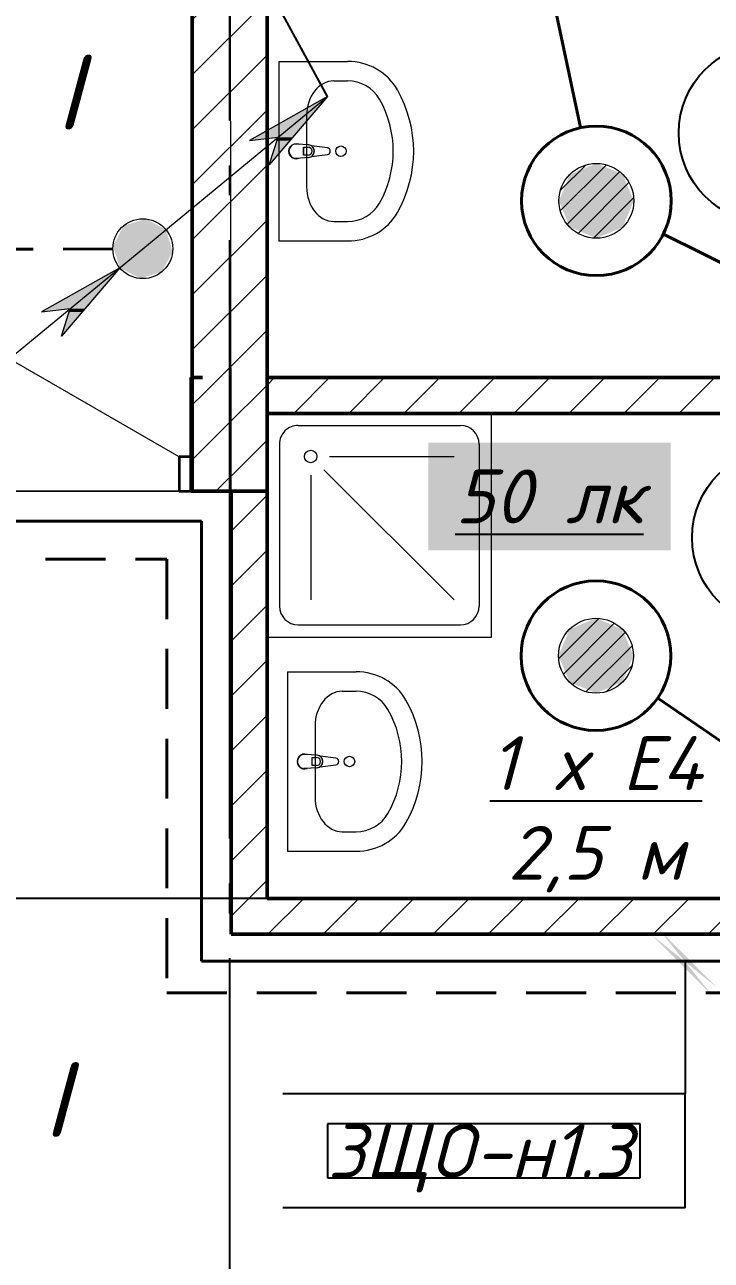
# Model space of a CAD drawing. Header units: millimetres. Extents: x 0 to 1286, y 0 to 420.
# Drawn here: x 151.34 to 174.28, y 297.49 to 338.79 of the extents above; entities that cross this region are included whole.
import ezdxf

# ---------------------------------------------------------------- set-up
doc = ezdxf.new("R2010")
doc.units = ezdxf.units.MM
doc.linetypes.add('JIS_02_2.0', pattern=[3, 2, -1])
doc.linetypes.add('ГОСТ 2.303 5', pattern=[24, 20, -1.5, 1, -1.5])
for name, color, linetype in [('Viewport1ForCustomObjects_0', 7, 'Continuous'), ('Viewport2ForCustomObjects_0', 7, 'Continuous'), ('Номер помещения', 7, 'Continuous'), ('СПКБ-0000-000-АР#003$0$Двери ArchiCAD', 7, 'Continuous'), ('СПКБ-0000-000-АР#003$0$Перекрытие', 7, 'Continuous'), ('СПКБ-0000-000-АР#003$0$Перекрытие новые', 7, 'Continuous'), ('СПКБ-0000-000-АР#003$0$Стены', 7, 'Continuous'), ('Строительные оси', 7, 'Continuous'), ('ЭО_АВАРИЙНОЕ ОСВЕЩЕНИЕ', 7, 'Continuous'), ('ЭО_РАБОЧЕЕ ОСВЕЩЕНИЕ', 7, 'Continuous')]:
    doc.layers.add(name, color=color, linetype=linetype)
for name, color, linetype, lineweight, true_color in [('СПКБ-0000-000-АР#003$0$Двери ArchiCAD_Ном._пера__23', 7, 'Continuous', 35, 0xff6600), ('СПКБ-0000-000-АР#003$0$Двери ArchiCAD_Ном._пера__3', 7, 'Continuous', 18, 0xff6600), ('СПКБ-0000-000-АР#003$0$Двери ArchiCAD_Ном._пера__58', 7, 'Continuous', 50, 0xdf0000), ('СПКБ-0000-000-АР#003$0$Стены_Ном._пера__58', 7, 'Continuous', 50, 0xdf0000)]:
    doc.layers.add(name, color=color, linetype=linetype, lineweight=lineweight, true_color=true_color)
for name, color, linetype, lineweight in [('СПКБ-0000-000-АР#003$0$Перекрытие новые_Ном._пера__20', 1, 'Continuous', 20), ('СПКБ-0000-000-АР#003$0$Перекрытие_Ном._пера__1', 7, 'Continuous', 13), ('СПКБ-0000-000-АР#003$0$Сантехника_Ном._пера__6', 5, 'Continuous', 9), ('СПКБ-0000-000-АР#003$0$Стены_Ном._пера__20', 1, 'Continuous', 20)]:
    doc.layers.add(name, color=color, linetype=linetype, lineweight=lineweight)
doc.styles.add('1.8', font='isocpeui.ttf', dxfattribs={"height": 1.8})
doc.styles.add('2.5', font='isocpeui.ttf')
doc.styles.add('CustomTextStyle86', font='isocpeui.ttf', dxfattribs={"width": 0.987755, "height": 1.8})
pattern_1 = [(45, (0, 0), (-91.9239, 91.9239), [])]

# ---------------------------------------------------------------- blocks, each defined once
blk = doc.blocks.new('*E601')
at = {"layer": 'Номер помещения', "color": 6, "linetype": 'Continuous'}
for centre in [(-161.566, 214.439), (-161.122, 200.915)]:
    blk.add_circle(centre, 3, dxfattribs=at)
at = {"layer": 'Строительные оси', "color": 3, "linetype": 'ГОСТ 2.303 5', "lineweight": 25}
for p, q in [((-179.569, 258.857), (-179.569, -45.143)), ((280.431, 188.857), (-283.569, 188.857))]:
    blk.add_line(p, q, dxfattribs=at)
at = {"layer": 'ЭО_АВАРИЙНОЕ ОСВЕЩЕНИЕ', "color": 7, "lineweight": 0}
for p, q in [((-182.467, 210.571), (-176.294, 215.66)), ((-176.294, 215.66), (-178.905, 214.183)), ((-176.294, 215.66), (-178.242, 213.379)), ((-178.905, 214.183), (-177.948, 214.297)), ((-178.242, 213.379), (-177.948, 214.297)), ((-188.639, 205.482), (-182.467, 210.571)), ((-183.238, 209.935), (-185.849, 208.457)), ((-183.238, 209.935), (-185.186, 207.653)), ((-185.849, 208.457), (-184.892, 208.571)), ((-185.186, 207.653), (-184.892, 208.571))]:
    blk.add_line(p, q, dxfattribs=at)
at = {"layer": 'ЭО_АВАРИЙНОЕ ОСВЕЩЕНИЕ', "color": 1, "linetype": 'JIS_02_2.0', "lineweight": 40}
for p, q in [((-188.128, 210.549), (-183.467, 210.567)), ((-194.712, 200.194), (-181.664, 200.194)), ((-181.664, 200.194), (-181.664, 185.695)), ((-181.664, 185.695), (-141.007, 185.695))]:
    blk.add_line(p, q, dxfattribs=at)
at = {"layer": 'ЭО_АВАРИЙНОЕ ОСВЕЩЕНИЕ', "color": 7, "lineweight": 0}
blk.add_circle((-182.467, 210.571), 1, dxfattribs=at)
at = {"layer": 'ЭО_АВАРИЙНОЕ ОСВЕЩЕНИЕ', "color": 1, "lineweight": 0}
for points in [[(-176.294, 215.66), (-178.704, 214.297), (-177.948, 214.297)], [(-176.294, 215.66), (-177.948, 214.297), (-177.459, 214.297)], [(-178.704, 214.297), (-177.948, 214.297), (-178.905, 214.183)], [(-177.985, 214.183), (-177.556, 214.183), (-178.242, 213.379)], [(-177.948, 214.297), (-177.985, 214.183), (-177.556, 214.183)], [(-177.948, 214.297), (-177.459, 214.297), (-177.556, 214.183)], [(-183.238, 209.935), (-185.648, 208.571), (-184.892, 208.571)], [(-183.238, 209.935), (-184.892, 208.571), (-184.403, 208.571)], [(-185.648, 208.571), (-184.892, 208.571), (-185.849, 208.457)], [(-184.892, 208.571), (-184.929, 208.457), (-184.5, 208.457)], [(-184.892, 208.571), (-184.403, 208.571), (-184.5, 208.457)], [(-184.929, 208.457), (-184.5, 208.457), (-185.186, 207.653)]]:
    blk.add_solid(points, dxfattribs=at)
at = {"layer": 'ЭО_АВАРИЙНОЕ ОСВЕЩЕНИЕ', "color": 1, "lineweight": 40}
for points in [[(-182.371, 211.567), (-183.103, 211.343), (-181.95, 211.343)], [(-183.175, 211.207), (-183.462, 210.667), (-181.53, 210.667)], [(-183.103, 211.343), (-183.175, 211.207), (-181.695, 211.207)], [(-183.175, 211.207), (-181.695, 211.207), (-181.53, 210.667)], [(-183.103, 211.343), (-181.95, 211.343), (-181.695, 211.207)], [(-183.462, 210.667), (-183.404, 210.475), (-181.471, 210.475)], [(-183.462, 210.667), (-181.53, 210.667), (-181.471, 210.475)], [(-183.404, 210.475), (-183.238, 209.935), (-181.759, 209.935)], [(-183.404, 210.475), (-181.471, 210.475), (-181.759, 209.935)], [(-183.238, 209.935), (-182.984, 209.8), (-181.831, 209.8)], [(-183.238, 209.935), (-181.759, 209.935), (-181.831, 209.8)], [(-182.984, 209.8), (-181.831, 209.8), (-182.563, 209.576)]]:
    blk.add_solid(points, dxfattribs=at)
at = {"layer": 'ЭО_РАБОЧЕЕ ОСВЕЩЕНИЕ', "color": 5, "lineweight": 40}
for p, q in [((-167.843, 214.616), (-169.92, 224.316)), ((-156.889, 206.995), (-165.08, 211.06)), ((-197.589, 201.467), (-180.505, 201.466)), ((-180.505, 201.466), (-180.505, 186.764)), ((-157.003, 189.873), (-165.27, 195.553)), ((-180.505, 186.764), (-154.132, 186.764))]:
    blk.add_line(p, q, dxfattribs=at)
at = {"layer": 'ЭО_РАБОЧЕЕ ОСВЕЩЕНИЕ', "color": 5, "lineweight": 0}
for p, q in [((-166.984, 213.375), (-168.524, 211.836)), ((-167.659, 213.374), (-168.522, 212.511)), ((-166.539, 213.147), (-168.296, 211.391)), ((-166.229, 212.783), (-167.931, 211.081)), ((-166.073, 212.266), (-167.414, 210.925)), ((-168.577, 196.873), (-167.236, 198.215)), ((-168.421, 196.356), (-166.719, 198.058)), ((-168.111, 195.992), (-166.355, 197.749)), ((-167.666, 195.764), (-166.127, 197.303)), ((-166.991, 195.766), (-166.128, 196.628))]:
    blk.add_line(p, q, dxfattribs=at)
at = {"layer": 'ЭО_РАБОЧЕЕ ОСВЕЩЕНИЕ', "color": 5, "lineweight": 40}
for centre in [(-167.319, 212.171), (-167.331, 196.968)]:
    blk.add_circle(centre, 2.5, dxfattribs=at)
at = {"layer": 'ЭО_РАБОЧЕЕ ОСВЕЩЕНИЕ', "color": 7, "lineweight": 0}
for centre in [(-167.319, 212.171), (-167.331, 196.968)]:
    blk.add_circle(centre, 1.25, dxfattribs=at)
at = {"layer": 'ЭО_РАБОЧЕЕ ОСВЕЩЕНИЕ', "color": 5, "lineweight": 0}
for points in [[(-167.319, 213.421), (-168.203, 213.055), (-166.435, 213.055)], [(-168.203, 213.055), (-168.569, 212.171), (-166.069, 212.171)], [(-168.203, 213.055), (-166.435, 213.055), (-166.069, 212.171)], [(-168.569, 212.171), (-168.203, 211.287), (-166.435, 211.287)], [(-168.569, 212.171), (-166.069, 212.171), (-166.435, 211.287)], [(-168.203, 211.287), (-166.435, 211.287), (-167.319, 210.921)], [(-167.331, 198.218), (-168.215, 197.852), (-166.447, 197.852)], [(-168.215, 197.852), (-168.581, 196.968), (-166.081, 196.968)], [(-168.215, 197.852), (-166.447, 197.852), (-166.081, 196.968)], [(-168.581, 196.968), (-168.215, 196.085), (-166.447, 196.085)], [(-168.581, 196.968), (-166.081, 196.968), (-166.447, 196.085)], [(-168.215, 196.085), (-166.447, 196.085), (-167.331, 195.718)]]:
    blk.add_solid(points, dxfattribs=at)
blk = doc.blocks.new('СПКБ-0000-000-АР#003$0$Перекрытие_1', base_point=(-24406.7, -2530.3))
at = {"layer": 'СПКБ-0000-000-АР#003$0$Перекрытие_Ном._пера__1', "color": 7, "linetype": 'Continuous', "lineweight": 13, "flags": 128}
blk.add_lwpolyline([(-24406.7, -2530.3), (-24406.7, 18886.6), (-23563.9, 18885.7), (-23563.9, 17144.7), (-22883.9, 17144.7), (-20992.9, 17144.7), (-20022.9, 17144.7), (-20022.9, 20246.7), (-17951.9, 20246.7), (-17956.9, 23688.1), (-17956.9, 25286.1), (17852.7, 25286.1), (17852.7, -2530.3), (5843.1, -2530.3), (243.1, -2530.3)], close=True, dxfattribs=at)
blk = doc.blocks.new('СПКБ-0000-000-АР#003$0$Перекрытие_4', base_point=(-19646.9, 23517.3))
at = {"layer": 'СПКБ-0000-000-АР#003$0$Перекрытие новые_Ном._пера__20', "color": 1, "linetype": 'Continuous', "lineweight": 20, "flags": 128}
blk.add_lwpolyline([(-19646.9, 23517.3), (-18081.9, 23517.3), (-18081.9, 20246.7), (-19481.3, 20246.7), (-19481.3, 20627.7), (-19888.7, 20626.7), (-19888.7, 21976.7), (-19646.9, 21976.7), (-19646.9, 22076.6)], close=True, dxfattribs=at)
blk = doc.blocks.new('СПКБ-0000-000-АР#003$0$Двупольная Дверь 19')
at = {"layer": 'СПКБ-0000-000-АР#003$0$Двери ArchiCAD_Ном._пера__23', "color": 30, "linetype": 'Continuous', "lineweight": 35, "true_color": 0xff6600}
for p, q in [((-660, 0), (-700, 0)), ((-700, 0), (-700, -115)), ((-660, -115), (-660, 0)), ((700, 0), (660, 0)), ((660, 0), (660, -115)), ((700, -115), (700, 0)), ((-700, -115), (-660, -115)), ((660, -115), (700, -115))]:
    blk.add_line(p, q, dxfattribs=at)
at = {"layer": 'СПКБ-0000-000-АР#003$0$Двери ArchiCAD_Ном._пера__3', "color": 30, "linetype": 'Continuous', "lineweight": 18, "true_color": 0xff6600}
for p, q in [((-660, 0), (-88.4, 330)), ((660, 0), (88.4, 330))]:
    blk.add_line(p, q, dxfattribs=at)
for centre, start, end in [((-660, 0), 0, 30), ((660, 0), 150, 180)]:
    blk.add_arc(centre, 660, start, end, dxfattribs=at)
at = {"layer": 'СПКБ-0000-000-АР#003$0$Двери ArchiCAD_Ном._пера__58', "color": 12, "linetype": 'Continuous', "lineweight": 50, "true_color": 0xdf0000}
for p, q in [((-700, 265), (-737, 265)), ((-700, 0), (-700, 265)), ((700, 0), (700, 265)), ((700, 265), (737, 265)), ((-700, -115), (-700, 0)), ((700, -115), (700, 0)), ((-700, -115), (-737, -115)), ((700, -115), (737, -115))]:
    blk.add_line(p, q, dxfattribs=at)
blk = doc.blocks.new('СПКБ-0000-000-АР#003$0$Стена_8', base_point=(-23619.9, 20626.7))
at = {"layer": 'СПКБ-0000-000-АР#003$0$Стены_Ном._пера__58', "color": 12, "linetype": 'Continuous', "lineweight": 50, "true_color": 0xdf0000}
for p, q in [((-18084.9, 20626.7), (-18047.9, 20626.7)), ((-18084.9, 20361.7), (-18084.9, 20626.7)), ((-18084.9, 20246.7), (-18084.9, 20361.7)), ((-18084.9, 20246.7), (-18047.9, 20246.7))]:
    blk.add_line(p, q, dxfattribs=at)
at = {"layer": 'СПКБ-0000-000-АР#003$0$Двери ArchiCAD', "color": 21, "linetype": 'Continuous', "lineweight": 18, "true_color": 0xff9955, "zscale": 1000}
blk.add_blockref('СПКБ-0000-000-АР#003$0$Двупольная Дверь 19', (-18784.9, 20361.7), dxfattribs=at)
blk = doc.blocks.new('СПКБ-0000-000-АР#003$0$Стена_9', base_point=(-17956.9, 20626.7))
at = {"layer": 'СПКБ-0000-000-АР#003$0$Стены_Ном._пера__20', "linetype": 'Continuous', "lineweight": 20}
h = blk.add_hatch(dxfattribs=at)
h.set_pattern_fill('КИРПИЧ_ОБЫКНОВЕННЫЙ', color=1, style=0, pattern_type=2)
h.set_pattern_definition(pattern_1)
h.paths.add_polyline_path([(-17831.9, 24485.7), (-18081.9, 24485.7), (-18081.9, 20626.7), (-17831.9, 20246.7)])
at = {"layer": 'СПКБ-0000-000-АР#003$0$Стены_Ном._пера__58', "color": 12, "linetype": 'Continuous', "lineweight": 50, "true_color": 0xdf0000, "flags": 128}
for points in [[(-17831.9, 20246.7), (-17831.9, 24485.7)], [(-18081.9, 23407.7), (-18081.9, 20626.7)]]:
    blk.add_lwpolyline(points, dxfattribs=at)
blk = doc.blocks.new('СПКБ-0000-000-АР#003$0$Стена_22', base_point=(-17831.9, 20626.2))
at = {"layer": 'СПКБ-0000-000-АР#003$0$Стены_Ном._пера__20', "linetype": 'Continuous', "lineweight": 20}
h = blk.add_hatch(dxfattribs=at)
h.set_pattern_fill('КИРПИЧ_ОБЫКНОВЕННЫЙ', color=1, style=0, pattern_type=2)
h.set_pattern_definition(pattern_1)
h.paths.add_polyline_path([(-17831.9, 20506.2), (-15632.2, 20506.2), (-15632.2, 20626.2), (-17831.9, 20626.2)])
at = {"layer": 'СПКБ-0000-000-АР#003$0$Стены_Ном._пера__58', "color": 12, "linetype": 'Continuous', "lineweight": 50, "true_color": 0xdf0000, "flags": 128}
for points in [[(-15632.2, 20626.2), (-17831.9, 20626.2)], [(-17831.9, 20626.2), (-17831.9, 20506.2)], [(-17831.9, 20506.2), (-15632.2, 20506.2)]]:
    blk.add_lwpolyline(points, dxfattribs=at)
blk = doc.blocks.new('СПКБ-0000-000-АР#003$0$Стена_44', base_point=(-18081.9, 20626.7))
at = {"layer": 'СПКБ-0000-000-АР#003$0$Стены_Ном._пера__20', "linetype": 'Continuous', "lineweight": 20}
h = blk.add_hatch(dxfattribs=at)
h.set_pattern_fill('КИРПИЧ_ОБЫКНОВЕННЫЙ', color=1, style=0, pattern_type=2)
h.set_pattern_definition(pattern_1)
h.paths.add_polyline_path([(-17831.9, 20246.7), (-18081.9, 20626.7), (-18081.9, 20246.7)])
at = {"layer": 'СПКБ-0000-000-АР#003$0$Стены_Ном._пера__58', "color": 12, "linetype": 'Continuous', "lineweight": 50, "true_color": 0xdf0000, "flags": 128}
for points in [[(-18081.9, 20626.7), (-18081.9, 20246.7)], [(-18081.9, 20246.7), (-17831.9, 20246.7)]]:
    blk.add_lwpolyline(points, dxfattribs=at)
blk = doc.blocks.new('СПКБ-0000-000-АР#003$0$Стена_45', base_point=(-17831.9, 20246.7))
at = {"layer": 'СПКБ-0000-000-АР#003$0$Стены_Ном._пера__20', "linetype": 'Continuous', "lineweight": 20}
h = blk.add_hatch(dxfattribs=at)
h.set_pattern_fill('КИРПИЧ_ОБЫКНОВЕННЫЙ', color=1, style=0, pattern_type=2)
h.set_pattern_definition(pattern_1)
h.paths.add_polyline_path([(-17951.9, 20246.7), (-17951.9, 18765.7), (-17831.9, 18885.7), (-17831.9, 20246.7)])
at = {"layer": 'СПКБ-0000-000-АР#003$0$Стены_Ном._пера__58', "color": 12, "linetype": 'Continuous', "lineweight": 50, "true_color": 0xdf0000, "flags": 128}
for points in [[(-17951.9, 20246.7), (-17951.9, 18765.7)], [(-17831.9, 20246.7), (-17951.9, 20246.7)], [(-17831.9, 18885.7), (-17831.9, 20246.7)]]:
    blk.add_lwpolyline(points, dxfattribs=at)
blk = doc.blocks.new('СПКБ-0000-000-АР#003$0$Стена_46', base_point=(-17831.9, 18885.7))
at = {"layer": 'СПКБ-0000-000-АР#003$0$Стены_Ном._пера__20', "linetype": 'Continuous', "lineweight": 20}
h = blk.add_hatch(dxfattribs=at)
h.set_pattern_fill('КИРПИЧ_ОБЫКНОВЕННЫЙ', color=1, style=0, pattern_type=2)
h.set_pattern_definition(pattern_1)
h.paths.add_polyline_path([(-17951.9, 18765.7), (-15512.2, 18765.7), (-15632.2, 18885.7), (-17831.9, 18885.7)])
at = {"layer": 'СПКБ-0000-000-АР#003$0$Стены_Ном._пера__58', "color": 12, "linetype": 'Continuous', "lineweight": 50, "true_color": 0xdf0000, "flags": 128}
for points in [[(-15632.2, 18885.7), (-17831.9, 18885.7)], [(-17951.9, 18765.7), (-15512.2, 18765.7)]]:
    blk.add_lwpolyline(points, dxfattribs=at)
blk = doc.blocks.new('СПКБ-0000-000-АР#003$0$Basin 02 70')
at = {"layer": 'СПКБ-0000-000-АР#003$0$Сантехника_Ном._пера__6', "color": 5, "linetype": 'Continuous', "lineweight": 9}
for p, q in [((-300, 0), (-300, -229.1)), ((300, 0), (-300, 0)), ((300, 0), (300, -229.1)), ((-23.9, -59), (-23.8, -53.9)), ((-21, -99.3), (-23.9, -59)), ((-13.6, -97.1), (-13.6, -82.2)), ((-13.6, -82.2), (13.6, -82.2)), ((13.6, -82.2), (13.6, -97.1)), ((21, -99.3), (23.9, -59)), ((23.9, -59), (23.8, -54)), ((-118.8, -92.3), (-118.8, -92.3)), ((118.8, -92.3), (-118.8, -92.3)), ((-17.7, -108.8), (-11.1, -161.7)), ((-13.6, -82.9), (13.6, -82.9)), ((11.1, -161.7), (17.7, -108.8)), ((-234.8, -183.3), (-234.8, -229.1)), ((234.8, -183.3), (234.8, -229.1))]:
    blk.add_line(p, q, dxfattribs=at)
blk.add_circle((0, -207.1), 17.5, dxfattribs=at)
for centre, radius, start, end in [((0, -57.3), 25, 339.2856, 200.7144), ((0, -57.3), 24, 7.8374, 171.8967), ((0, -96.7), 21.1, 185.1696, 354.8304), ((0, -97.4), 21.1, 185.1696, 354.8304), ((0, -97.1), 13.6, 180, 0), ((0, -160.3), 11.2, 187.1389, 352.8611)]:
    blk.add_arc(centre, radius, start, end, dxfattribs=at)
for centre, major_axis, ratio, start_param, end_param in [((-118.8, -183.3), (-116, 0), 0.784675, 4.712389, 6.283185), ((118.8, -183.3), (-116, 0), 0.784675, 3.141593, 4.712389), ((-118.9, -229.1), (0, -189.4), 0.956522, 4.712389, 5.78621), ((-118.9, -229.1), (0, -121.2), 0.956522, 4.712389, 5.78621), ((118.9, -229.1), (0, -121.2), 0.956522, 0.496975, 1.570796), ((118.9, -229.1), (0, -189.4), 0.956522, 0.496975, 1.570796), ((0, 0), (0, -381.8), 0.956522, 5.78621, 6.78016), ((0, 0), (0, -450), 0.956522, 5.78621, 6.78016)]:
    blk.add_ellipse(centre, major_axis=major_axis, ratio=ratio, start_param=start_param, end_param=end_param, dxfattribs=at)
blk = doc.blocks.new('СПКБ-0000-000-АР#003$0$Shower Tray 70')
at = {"layer": 'СПКБ-0000-000-АР#003$0$Сантехника_Ном._пера__6', "color": 5, "linetype": 'Continuous', "lineweight": 9}
for p, q in [((375, 750), (-375, 750)), ((-375, 750), (-375, 0)), ((375, 0), (375, 750)), ((-270.8, 708.3), (270.8, 708.3)), ((-333.3, 104.2), (-333.3, 645.8)), ((-229.2, 208.3), (-229.2, 625)), ((-185, 190), (250, 625)), ((333.3, 104.2), (333.3, 645.8)), ((-166.7, 145.8), (250, 145.8)), ((-270.8, 41.7), (270.8, 41.7)), ((-375, 0), (375, 0))]:
    blk.add_line(p, q, dxfattribs=at)
blk.add_circle((-229.2, 145.8), 20.8, dxfattribs=at)
for centre, start, end in [((-270.8, 645.8), 90, 180), ((270.8, 645.8), 0, 90), ((-270.8, 104.2), 180, 270), ((270.8, 104.2), 270, 0)]:
    blk.add_arc(centre, 62.5, start, end, dxfattribs=at)
blk = doc.blocks.new('*E600')
at = {"layer": 'СПКБ-0000-000-АР#003$0$Перекрытие', "color": 7, "linetype": 'Continuous', "lineweight": 13, "xscale": 0.01, "yscale": 0.01, "zscale": 0.01}
blk.add_blockref('СПКБ-0000-000-АР#003$0$Перекрытие_1', (1.5, 1.54), dxfattribs=at)
at = {"layer": 'СПКБ-0000-000-АР#003$0$Перекрытие новые', "color": 1, "linetype": 'Continuous', "lineweight": 20, "xscale": 0.01, "yscale": 0.01, "zscale": 0.01}
blk.add_blockref('СПКБ-0000-000-АР#003$0$Перекрытие_4', (49.099, 262.016), dxfattribs=at)
at = {"layer": 'СПКБ-0000-000-АР#003$0$Сантехника_Ном._пера__6', "color": 5, "linetype": 'Continuous', "lineweight": 9, "xscale": 0.01, "yscale": 0.01, "zscale": 10}
for name, p, rotation in [('СПКБ-0000-000-АР#003$0$Basin 02 70', (67.647, 240.673), 90), ('СПКБ-0000-000-АР#003$0$Shower Tray 70', (67.249, 228.176), 270), ('СПКБ-0000-000-АР#003$0$Basin 02 70', (67.931, 220.276), 90)]:
    blk.add_blockref(name, p, dxfattribs=dict(at, rotation=rotation))
at = {"layer": 'СПКБ-0000-000-АР#003$0$Стены', "color": 12, "lineweight": 50, "true_color": 0xdf0000, "xscale": 0.01, "yscale": 0.01, "zscale": 0.01}
for name, p in [('СПКБ-0000-000-АР#003$0$Стена_9', (65.999, 233.111)), ('СПКБ-0000-000-АР#003$0$Стена_44', (64.749, 233.111)), ('СПКБ-0000-000-АР#003$0$Стена_22', (67.249, 233.106)), ('СПКБ-0000-000-АР#003$0$Стена_45', (67.249, 229.311)), ('СПКБ-0000-000-АР#003$0$Стена_46', (67.249, 215.701))]:
    blk.add_blockref(name, p, dxfattribs=at)
at = {"layer": 'СПКБ-0000-000-АР#003$0$Стены', "color": 7, "lineweight": 50, "xscale": 0.01, "yscale": 0.01, "zscale": 0.01}
blk.add_blockref('СПКБ-0000-000-АР#003$0$Стена_8', (9.369, 233.111), dxfattribs=at)
blk = doc.blocks.new('CustomObjectsInViewport1_0')
at = {"layer": 'ЭО_АВАРИЙНОЕ ОСВЕЩЕНИЕ'}
blk.add_line((161.462, 336.389), (133.908, 387.011), dxfattribs=at)
at = {"layer": 'ЭО_РАБОЧЕЕ ОСВЕЩЕНИЕ'}
for p, q in [((173.399, 307.468), (173.399, 303.049)), ((173.399, 303.049), (159.963, 303.049)), ((173.399, 299.249), (173.399, 303.049)), ((173.399, 299.249), (159.963, 299.249))]:
    blk.add_line(p, q, dxfattribs=at)
at = {"layer": 'ЭО_РАБОЧЕЕ ОСВЕЩЕНИЕ', "color": 7, "true_color": 0xffffff}
for p, q in [((171.899, 302.049), (161.463, 302.049)), ((161.463, 302.049), (161.463, 300.249)), ((171.899, 300.249), (171.899, 302.049)), ((161.463, 300.249), (171.899, 300.249)), ((161.463, 300.249), (161.463, 300.249))]:
    blk.add_line(p, q, dxfattribs=at)
at = {"layer": 'ЭО_РАБОЧЕЕ ОСВЕЩЕНИЕ'}
blk.add_solid([(174.505, 306.574), (172.505, 308.574), (172.293, 308.362), (174.293, 306.362)], dxfattribs=at)
at = {"layer": 'ЭО_РАБОЧЕЕ ОСВЕЩЕНИЕ', "style": 'CustomTextStyle86', "width": 0.987755}
blk.add_text('3ЩO-н1.3', height=1.8, dxfattribs=at).set_placement((161.463, 300.249))

msp = doc.modelspace()

# ---------------------------------------------------------------- block references
msp.add_blockref('*E600', (92.189, 93.885))
at = {"layer": 'Viewport1ForCustomObjects_0'}
msp.add_blockref('CustomObjectsInViewport1_0', (0, 0), dxfattribs=at)
at = {"layer": 'Viewport2ForCustomObjects_0'}
msp.add_blockref('*E601', (337.756, 120.729), dxfattribs=at)

# ---------------------------------------------------------------- texts
at = {"layer": 'ЭО_АВАРИЙНОЕ ОСВЕЩЕНИЕ', "char_height": 2.5, "attachment_point": 5, "style": '2.5'}
for insert in [(152.807, 336.537), (152.383, 302.867)]:
    msp.add_mtext('I', dxfattribs=dict(at, insert=insert))
at = {"layer": 'ЭО_РАБОЧЕЕ ОСВЕЩЕНИЕ', "insert": (168.87, 323.021), "char_height": 1.8, "attachment_point": 5, "style": '1.8', "bg_fill": 1, "box_fill_scale": 1.5, "bg_fill_color": 7, "bg_fill_true_color": 16777215, "bg_fill_transparency": 0}
msp.add_mtext('{\\L50 лк}', dxfattribs=at)
at = {"layer": 'ЭО_РАБОЧЕЕ ОСВЕЩЕНИЕ', "insert": (170.425, 312.397), "char_height": 1.8, "attachment_point": 5, "style": '1.8'}
msp.add_mtext('{\\L1 x Е4\\P}2,5 м', dxfattribs=at)

doc.saveas('drawing.dxf')
